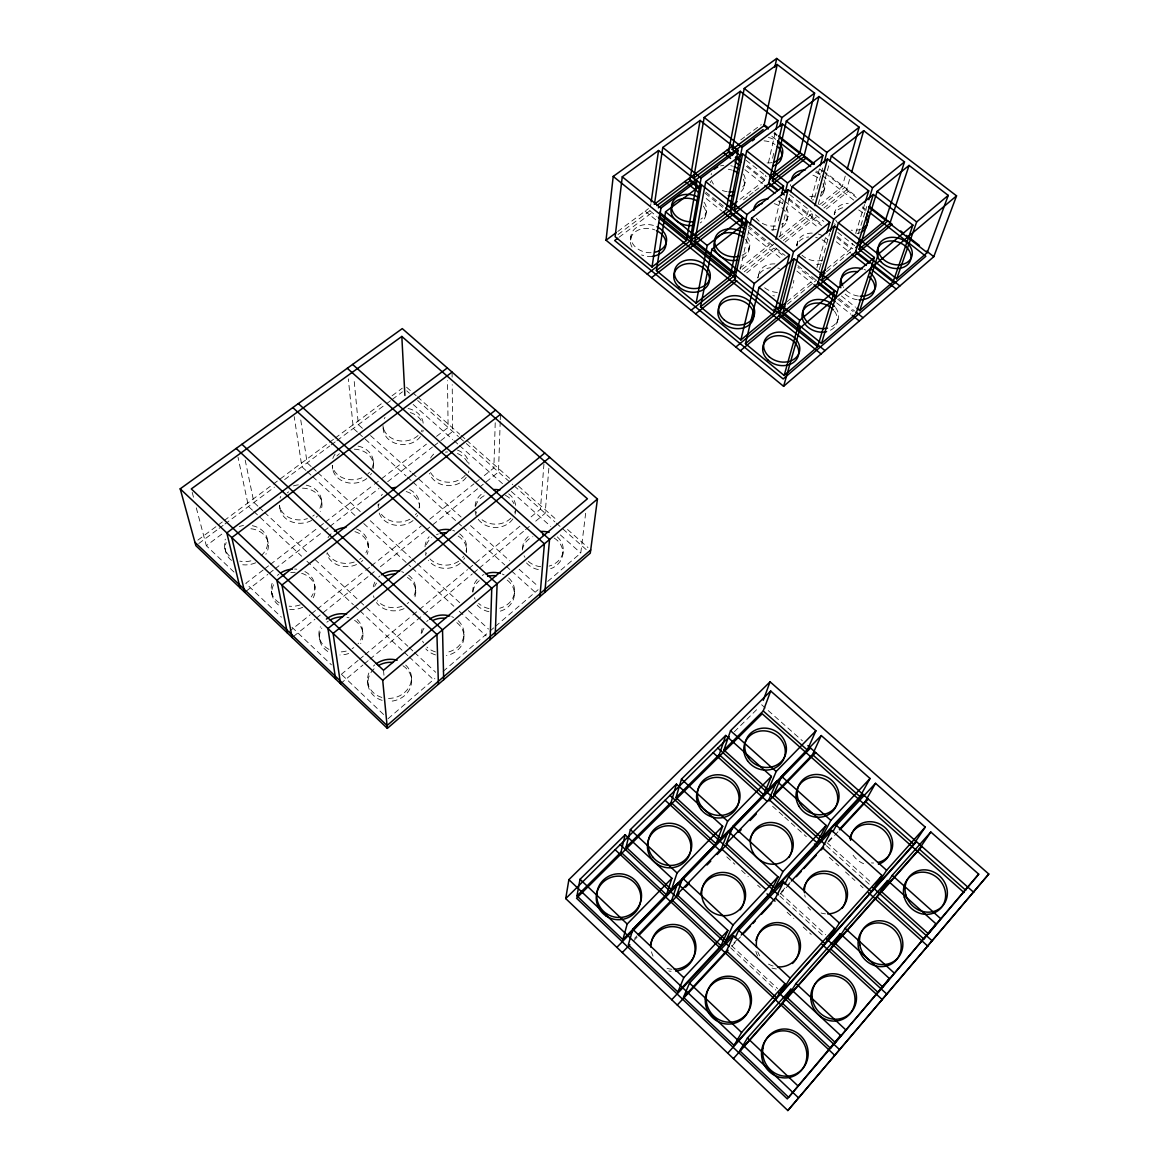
<?xml version="1.0" encoding="UTF-8"?>
<svg xmlns="http://www.w3.org/2000/svg" width="1169" height="1169" viewBox="0 0 1169 1169"><rect width="100%" height="100%" fill="white"/><g stroke="black" fill="none" stroke-linecap="round" stroke-linejoin="round"><path stroke-width="0.75" stroke-dasharray="5 3.75" d="M463.976 637.105L463.976 634.051M466.577 550.833L466.592 547.56M495.218 422.74L493.873 467.921L481.058 478.165M500.215 421.556L498.491 472.013L479.991 486.845M500.274 419.759L500.464 414.352M514.375 594.086L514.55 590.944M543.95 463.903L540.458 509.114L529.236 518.437M548.86 468.199L545.163 513.279L535.344 521.447M562.786 554.486L563.122 551.257M547.735 581.417L580.774 553.01L585.654 513.235M630.427 239.996L630.924 236.196M618.021 234.56L649.906 210.771L650.914 203.684M705.638 215.549L706.354 211.75M744.288 185.988L745.091 182.174M740.211 269.265L749.621 227.034M740.021 199.315L764.394 180.552L765.593 175.262M768.384 162.9L775.164 132.886M748.832 250.239L749.665 246.513M772.592 158.224L773.805 152.934M758.696 274.335L757.819 278.017A17.856 13.984 14.9 0 1 770.576 267.701M772.855 230.454L780.571 198.496M778.32 220.897L779.577 215.71M782.529 203.64L783.362 200.191M779.781 236.459L790.025 195.15M786.752 221.204L788.008 216.133M797.579 241.895L796.6 245.607A17.55 13.531 16 0 1 808.627 236.956M778.963 237.059L807.341 214.395L808.729 209.193M811.476 198.788L819.294 169.3M814.778 197.546L822.655 168.029M783.318 240.522L811.681 217.814L813.069 212.612M818.212 204.429L829.493 162.856M823.809 191.774L824.846 187.99M816.926 267.657L826.322 234.589M834.871 211.808L834.155 214.307A17.272 13.107 16.9 0 1 843.843 207.439M819.571 204.633L842.25 186.543L845.245 176.081M819.264 269.718L829.742 233.128M823.897 208.024L846.546 189.875L849.571 179.441M827.097 268.549L850.974 248.778L852.537 243.678M855.664 233.449L864.534 204.502M858.338 233.8L866.755 206.533M836.975 322.702L838.1 319.122M731.852 946.203L740.547 936.837M780.234 894.051L791.413 882.01M828.631 841.899L838.553 831.203M733.913 942.945L737.581 938.999M781.447 891.728L790.127 882.376M828.236 841.329L833.176 835.996M634.548 938.371L637.032 935.799M633.656 940.782L637.441 936.866M734.38 731.706L759.032 707.303M388.05 718.73L434.853 678.488M443.109 671.386L488.54 632.312M489.913 631.128L494.049 627.578M495.422 626.394L538.105 589.702M340.515 683.69L362.945 665.015M364.348 663.846L368.542 660.353M369.945 659.184L472.276 573.979M473.679 572.81L477.887 569.303M479.275 568.134L524.136 530.784M525.539 529.615L529.747 526.123M787 301.763L813.463 279.844L797.886 267.394M341.246 674.381L358.079 660.412M359.482 659.258L363.691 655.765M365.093 654.596L411.386 616.195M412.789 615.026L467.512 569.639M468.915 568.47L520.819 525.422M787.438 304.232L816.722 279.932M826.483 271.836L852.975 249.859M293.58 636.404L314.929 619.278M316.346 618.138L368.995 575.893M370.427 574.753L374.694 571.334M380.378 566.76L424.493 531.369M425.925 530.229L478.574 487.984M746.743 272.845L776.581 248.909M785.1 242.071L817.789 215.841M826.322 209.003L849.059 190.766M744.273 271.807L773.805 248.149L783.727 256.069M739.875 268.242L769.436 244.657L748.525 227.94M288.801 631.844L310.165 614.777M311.582 613.637L315.849 610.218M317.281 609.078L364.275 571.509M365.707 570.37L369.974 566.965M371.391 565.825L421.249 525.977M429.783 519.153L473.942 483.864M475.359 482.724L479.641 479.305M742.359 269.308L773.644 244.292M780.76 238.608L812.06 213.591M822.012 205.627L844.778 187.435M246.162 591.163L267.818 574.417M269.265 573.292L273.604 569.946M275.036 568.835L322.688 531.983M324.134 530.858L328.474 527.511M329.921 526.386L379.004 488.423M387.67 481.716L432.442 447.099M433.889 445.973L452.651 431.463L452.213 384.703M263.142 569.99L245.797 583.346L281.378 617.174M264.589 568.879L268.928 565.533M270.375 564.422L318.056 527.672M319.502 526.561L323.842 523.215M325.289 522.105L372.969 485.354M374.416 484.244L380.203 479.787M381.635 478.676L426.437 444.147M436.548 436.358L448.122 427.445L447.479 380.568M743.455 199.855L747.765 196.524M749.197 195.428L753.508 192.096M754.94 190.985L759.251 187.668M233.975 572.036L206.328 545.704L222.388 533.692M619.029 237.263L652.521 212.232M198.774 543.512L217.697 529.425M219.144 528.344L223.513 525.086M224.974 524.004L274.437 487.166M284.622 479.582L329.731 445.988M331.178 444.907L335.547 441.663M336.993 440.567L385.01 404.81M386.471 403.729L390.826 400.485M392.287 399.403L402.472 391.82M617.758 231.491L648.503 208.608M740.722 139.915L745.121 136.656M746.582 135.56L761.224 124.659M197.853 540.136L216.835 526.021M218.296 524.939L222.68 521.681M224.141 520.6L333.647 439.193M335.108 438.112L383.3 402.297M392.053 395.78L402.282 388.196M774.185 132.521L777.064 134.756M823.078 170.542L857.578 197.386M773.995 133.427L776.844 135.648M819.527 168.862L823.794 172.179M825.212 173.275L842.25 186.543M846.546 189.875L856.278 197.459M771.803 136.276L776.114 139.637M816.43 171.039L820.755 174.4M822.187 175.525L853.867 200.206M862.503 206.928L866.828 210.288M746.041 160.241L766.776 176.563M789.601 194.522L811.067 211.428M815.392 214.833L823.809 221.452M837.822 232.485L854.656 245.724M747.239 165.677L767.215 181.414M788.607 198.277L822.844 225.252M837.106 236.489L852.8 248.851M746.406 166.378L764.394 180.552M788.724 199.724L807.341 214.395M811.681 217.814L821.5 225.559M836.931 237.716L850.974 248.778M744.887 169.666L763.459 184.307M779.168 196.699L783.449 200.074M784.881 201.2L819.148 228.247M836.273 241.764L850.564 253.03M841.432 295.962L855.503 307.199M705.813 192.154L724.239 206.855M748.306 226.099L785.144 255.514M797.886 265.699L816.298 280.399M838.962 298.504L854.539 310.954M705.155 193.28L724.692 208.9M837.647 299.162L853.151 311.553M706.178 198.496L721.77 210.975M748.715 232.514L781.316 258.597M796.907 271.076L812.513 283.556M836.609 302.829L850.784 314.169M649.906 210.771L656.949 216.484M645.083 211.136L656.35 220.283M406.564 387.217L416.106 395.663M417.479 396.861L459.753 434.24M461.127 435.438L465.218 439.062M466.577 440.26L510.225 478.837M518.408 486.07L556.605 519.825M567.52 529.469L587.978 547.56M406.739 390.855L409.457 393.252M417.625 400.47L458.409 436.548M459.768 437.747L512.782 484.638M514.141 485.851L554.924 521.915M556.283 523.127L586.195 549.576M761.633 704.746L802.416 740.825M413.154 404.474L452.681 439.5M454.04 440.713L458.131 444.322M459.49 445.535L503.094 484.171M511.277 491.418L550.804 526.445M560.331 534.891L580.774 553.01M826.994 842.659L871.811 882.96M362.434 428.307L358.372 424.654L353.959 378.61M370.544 435.599L411.079 472.057M412.423 473.27L461.068 517.034M470.522 525.553L509.713 560.799M519.168 569.303L538.091 586.327M826.454 845.742L871.241 886.044M357.393 432.062L353.33 428.409L348.347 378.902M358.737 433.29L406.081 475.944M407.426 477.157L411.488 480.824M412.832 482.037L461.521 525.918M462.88 527.131L504.803 564.919M506.162 566.147L510.21 569.8M511.569 571.013L535.913 592.961M772.577 806.259L783.376 815.991M784.72 817.204L806.332 836.683M829.289 857.374L838.743 865.893M845.494 871.986L854.948 880.505M860.355 885.371L863.058 887.797M780.205 893.072L825.665 934.703M311.144 466.519L307.111 462.836L300.462 417.947M312.488 467.761L316.521 471.443M317.866 472.685L360.856 512.08M370.266 520.702L410.582 557.642M411.926 558.884L415.945 562.581M417.289 563.809L460.294 603.219M468.36 610.598L488.51 629.068M779.825 896.053L824.013 936.544M305.913 470.435L301.88 466.723L294.179 416.544M307.257 471.662L311.29 475.374M312.634 476.601L355.683 516.113M363.749 523.522L410.816 566.746M412.16 567.988L453.85 606.258M459.227 611.197L486.129 635.892M726.782 856.877L734.833 864.256M741.541 870.408L748.248 876.575M757.629 885.196L760.303 887.651M787.132 912.273L793.824 918.425M803.22 927.046L811.257 934.44M731.473 945.575L777.59 988.623M257.896 506.162L253.921 502.436L245.198 460.162M259.226 507.404L263.215 511.116M264.53 512.358L306.994 552.031M314.958 559.469L358.751 600.384M360.081 601.626L407.849 646.252M409.179 647.494L413.154 651.221M414.484 652.448L435.716 672.292M730.61 947.811L775.836 990.07M252.475 510.21L248.486 506.484L238.023 457.254M253.805 511.452L301.617 556.21M306.921 561.193L353.403 604.709M354.733 605.951L358.722 609.677M360.052 610.919L407.864 655.677M409.194 656.92L434.43 680.548M291.914 627.212L331.426 664.825M341.962 674.849L384.09 714.975M192.198 492.368L193.572 497.526M196.304 507.857L206.328 545.704M224.872 548.436L225.69 551.783M271.369 591.09L272.421 596.161M267.569 539.99L268.227 543.337M280.019 508.749L279.406 505.315A21.188 17.564 -6.8 0 0 307.432 518.612M319.122 636.404L319.634 639.501M314.519 584.091L315.031 587.32M321.3 499.075L321.782 502.495M332.697 469.047L332.274 465.554A20.633 17.038 -3.7 0 0 363.457 477.025M367.577 680.606L368.147 685.56M362.375 629.039L362.945 634.08M368.089 543.804L368.41 547.107M383.49 670.261L384.163 677.436M373.276 461.404L373.583 464.882M382.994 425.531L383.257 429.081M411.415 676.851L411.59 679.803M415.565 587.539L415.726 590.725M419.481 503.181L419.627 506.557M452.096 372.122L452.14 377.514M859.873 232.777A17.272 13.107 16.9 0 1 856.906 233.683M835.382 225.047A17.272 13.107 16.9 0 1 834.651 223.747M858.674 209.952A17.272 13.107 16.9 0 1 864.359 214.775M861.027 229.066A17.316 13.122 16.9 0 1 851.193 230.176M837.325 222.548A17.316 13.122 16.9 0 1 835.718 220.006M834.447 214.468A17.316 13.122 16.9 0 1 848.256 203.318M862.342 207.921A17.316 13.122 16.9 0 1 865.498 211.048M823.005 183.767A17.14 12.903 15.4 0 1 820.2 196.889M813.712 199.782A17.14 12.903 15.4 0 1 812.075 200.045M790.522 185.9A17.14 12.903 15.4 0 1 790.492 184.541M812.893 175.175A17.14 12.903 15.4 0 1 819.454 179.164M824.028 179.982A17.199 12.917 15.4 0 1 821.222 193.119M814.72 196.012A17.199 12.917 15.4 0 1 809.635 196.363M815.421 172.018A17.199 12.917 15.4 0 1 820.477 175.365M764.058 140.85A17.038 12.698 13.9 0 1 774.989 144.474M772.051 162.579A17.082 12.713 13.9 0 1 766.981 162.9M768.354 137.46A17.082 12.713 13.9 0 1 775.88 140.616M857.228 299.673A17.696 13.765 17.8 0 1 845.129 294.091M858.397 296.064A17.74 13.78 17.8 0 1 843.287 286.873M864.066 269.367A17.74 13.78 17.8 0 1 865.659 270.054M821.5 263.741A17.55 13.531 16 0 1 814.735 264.559M815.655 237.322A17.55 13.531 16 0 1 817.379 237.76M822.055 239.762A17.55 13.531 16 0 1 826.819 243.517M822.552 260.073A17.608 13.56 16 0 1 801.963 255.193M797.126 246.06A17.608 13.56 16 0 1 813.127 233.128M818.402 234.048A17.608 13.56 16 0 1 827.871 239.82M774.214 203.625A17.433 13.312 14.4 0 1 786.664 214.541A17.433 13.312 14.4 0 1 781.915 227.254M776.318 229.475A17.433 13.312 14.4 0 1 771.145 229.855M786.269 207.907A17.477 13.327 14.4 0 1 781.637 224.2M775.558 225.997A17.477 13.327 14.4 0 1 756.358 218.238M778.306 201.068A17.477 13.327 14.4 0 1 782.295 203.523M743.367 179.222A17.316 13.093 12.9 0 1 741.088 191.599M710.401 182.729A17.316 13.093 12.9 0 1 710.226 181.356M728.272 169.271A17.316 13.093 12.9 0 1 731.721 170.016M743.484 174.108A17.374 13.107 12.9 0 1 740.898 188.618M727.206 191.687A17.374 13.107 12.9 0 1 722.077 190.372M713.485 184.103A17.374 13.107 12.9 0 1 711.468 180.26M711.147 174.795A17.374 13.107 12.9 0 1 711.512 173.509M720.557 165.925A17.374 13.107 12.9 0 1 723.786 165.311M730.786 165.72A17.374 13.107 12.9 0 1 732.495 166.159M834.447 311.188A17.988 14.218 16.8 0 1 826.439 331.718M835.557 307.593A18.032 14.233 16.8 0 1 829.157 327.7M792.363 286.858A17.856 13.984 14.9 0 1 791.866 288.173M774.579 295.918A17.856 13.984 14.9 0 1 772.767 295.596M777.75 268.052A17.856 13.984 14.9 0 1 779.504 268.505M777.341 292.425A17.9 13.999 14.9 0 1 763.328 286.624M758.52 275.782A17.9 13.999 14.9 0 1 775.062 263.887M793.839 280.385A17.9 13.999 14.9 0 1 793.342 283.205M745.369 239.367A17.725 13.736 13.2 0 1 742.213 258.554M747.166 236.796A17.783 13.765 13.2 0 1 741.643 255.47M703.314 206.051A17.623 13.502 11.7 0 1 700.158 222.958M704.016 202.237A17.667 13.517 11.7 0 1 700.859 219.173M652.346 256.332A17.944 13.926 10.3 0 1 641.533 254.944M631.991 247.112A17.944 13.926 10.3 0 1 635.278 231.827A17.944 13.926 10.3 0 1 654.815 229.869M651.104 252.709A17.988 13.94 10.4 0 1 630.997 235.612A17.988 13.94 10.4 0 1 655.385 226.07M863.657 863.716A21.656 19.888 38.7 0 1 851.733 853.019M873.638 863A21.729 19.946 38.6 0 1 871.446 862.912M810.658 910.052A22.079 20.706 42 0 1 807.911 907.056M825.475 913.837A22.167 20.764 41.7 0 1 821.076 913.004M805.236 897.105A22.167 20.764 41.7 0 1 804.74 894.928M776.421 968.911A22.547 21.553 48.2 0 1 771.935 968.078M757.6 955.964A22.547 21.553 48.2 0 1 755.51 949.462M773.089 966.032A22.62 21.627 47.8 0 1 767.069 963.271M759.777 955.818A22.62 21.627 47.8 0 1 757.79 951.8M671.108 971.293A22.547 22.24 37.8 0 1 668.8 970.986M671.897 969.247A22.635 22.313 36.9 0 1 665.176 967.64M653.018 956.11A22.635 22.313 36.9 0 1 651.513 951.8M554.121 538.018A20.326 17.667 3.6 0 1 562.786 554.427A20.326 17.667 3.6 0 1 550.643 568.718M538.339 569.595A20.326 17.667 3.6 0 1 525.729 562.011M522.382 550.058A20.326 17.667 3.6 0 1 532.859 536.703M515.544 510.575A20.238 17.272 1.7 0 1 515.061 514.097M512.884 518.904A20.238 17.272 1.7 0 1 490.907 527.029A20.238 17.272 1.7 0 1 475.14 511.423M475.608 506.104A20.238 17.272 1.7 0 1 484.229 495.671M505.417 495.32A20.238 17.272 1.7 0 1 513.98 503.707M468.871 470.961A20.151 16.877 0.2 0 1 468.506 472.671M466.256 477.361A20.151 16.877 0.2 0 1 446.28 485.515A20.151 16.877 0.2 0 1 429.476 473.299M445.433 452.14A20.151 16.877 0.2 0 1 447.479 451.935M457.459 453.514A20.151 16.877 0.2 0 1 468.243 464.108M423.163 430.309A20.078 16.498 -0.9 0 1 422.769 431.975M420.46 436.548A20.078 16.498 -0.9 0 1 397.416 443.899A20.078 16.498 -0.9 0 1 383.242 427.372M410.217 412.569A20.078 16.498 -0.9 0 1 422.637 423.602M507.141 580.043A20.808 18.251 -0.3 0 1 513.922 597.651A20.808 18.251 -0.3 0 1 499.587 611.358M488.949 611.694A20.808 18.251 -0.3 0 1 476.163 603.92M472.919 591.587A20.808 18.251 -0.3 0 1 479.202 580.686M458.116 536.06A20.721 17.827 -1.8 0 1 466.416 552.659M464.663 557.876A20.721 17.827 -1.8 0 1 463.713 559.44M460.133 563.356A20.721 17.827 -1.8 0 1 428.38 560.258M425.896 555.48A20.721 17.827 -1.8 0 1 425.443 553.711M426.378 544.652A20.721 17.827 -1.8 0 1 431.77 537.594M436.475 534.73A20.721 17.827 -1.8 0 1 438.331 533.999M406.169 491.535A20.647 17.418 -3 0 1 419.466 510.152M417.64 515.237A20.647 17.418 -3 0 1 416.675 516.756M413.037 520.57A20.647 17.418 -3 0 1 379.077 512.723M378.639 505.607A20.647 17.418 -3 0 1 379.077 503.839M354.28 449.174A20.574 17.009 -3.8 0 1 373.364 468.404M371.464 473.357A20.574 17.009 -3.8 0 1 370.485 474.848M366.803 478.545A20.574 17.009 -3.8 0 1 344.095 481.701A20.574 17.009 -3.8 0 1 332.537 465.54M336.891 456.012A20.574 17.009 -3.8 0 1 339.463 453.704M456.816 622.624A21.334 18.85 -4.8 0 1 463.187 641.737A21.334 18.85 -4.8 0 1 446.412 655.502M435.54 654.903A21.334 18.85 -4.8 0 1 425.808 648.868M421.98 632.794A21.334 18.85 -4.8 0 1 424.435 627.548M407.323 577.398A21.261 18.397 -5.8 0 1 414.498 598.192M404.05 608.64A21.261 18.397 -5.8 0 1 376.447 602.532M373.992 597.622A21.261 18.397 -5.8 0 1 373.554 595.781M374.664 586.414A21.261 18.397 -5.8 0 1 376.535 583.112M354.894 531.647A21.188 17.944 -6.4 0 1 367.081 554.398M362.785 560.419A21.188 17.944 -6.4 0 1 361.426 561.602M356.53 564.554A21.188 17.944 -6.4 0 1 326.765 553.653M302.479 488.145A21.115 17.52 -6.9 0 1 320.525 511.408M317.457 515.982A21.115 17.52 -6.9 0 1 316.171 517.268M311.67 520.424A21.115 17.52 -6.9 0 1 289.78 521.038A21.115 17.52 -6.9 0 1 279.917 505.125M287.223 492.88A21.115 17.52 -6.9 0 1 288.714 491.857M402.969 665.775A21.933 19.435 -9.8 0 1 410.334 687.693A21.933 19.435 -9.8 0 1 388.766 701.327M382.146 700.363A21.933 19.435 -9.8 0 1 368.118 685.37A21.933 19.435 -9.8 0 1 376.666 666.666M354.587 620.344A21.86 18.952 -10 0 1 360.68 643.593M348.698 653.471A21.86 18.952 -10 0 1 339.916 654.976M327.758 651.469A21.86 18.952 -10 0 1 321.84 628.045M326.867 622.215A21.86 18.952 -10 0 1 328.387 621.09M346.974 617.334A21.86 18.952 -10 0 1 349.063 617.846M301.646 573.307A21.787 18.485 -10.1 0 1 312.824 598.484M302.742 607.296A21.787 18.485 -10.1 0 1 289.751 609.385M278.427 604.957A21.787 18.485 -10.1 0 1 274.408 583.126M290.76 572.649A21.787 18.485 -10.1 0 1 295.202 572.328M250.911 528.739A21.714 18.032 -10.1 0 1 265.874 554.238M255.69 562.786A21.714 18.032 -10.1 0 1 242.743 564.773M231.535 560.404A21.714 18.032 -10.1 0 1 226.158 542.518M557.277 536.863A20.399 17.696 3.7 0 1 549.006 566.117M540.677 566.731A20.399 17.696 3.7 0 1 528.315 561.354M524.925 557.335A20.399 17.696 3.7 0 1 524.063 555.743M522.455 548.641A20.399 17.696 3.7 0 1 529.922 535.241M515.237 510.765A20.297 17.301 1.7 0 1 514.681 512.46M510.838 518.232A20.297 17.301 1.7 0 1 479.553 517.531M476.616 513.22A20.297 17.301 1.7 0 1 475.929 511.569M475.125 506.279A20.297 17.301 1.7 0 1 484.287 492.281M508.661 493.859A20.297 17.301 1.7 0 1 515.631 505.446M465.204 475.286A20.224 16.921 0.3 0 1 446.28 482.11A20.224 16.921 0.3 0 1 430.017 471.458M430.601 458.014A20.224 16.921 0.3 0 1 436.461 451.935M457.43 450.036A20.224 16.921 0.3 0 1 469.003 464.035M422.038 430.06A20.136 16.541 -0.8 0 1 421.264 431.58M418.064 435.54A20.136 16.541 -0.8 0 1 397.372 440.421A20.136 16.541 -0.8 0 1 383.213 427.226M384.236 418.838A20.136 16.541 -0.8 0 1 385.039 417.304M408.098 408.492A20.136 16.541 -0.8 0 1 423.193 423.368M508.661 577.983A20.881 18.295 -0.2 0 1 499.718 608.245M489.037 608.581A20.881 18.295 -0.2 0 1 478.589 603.409M475.184 599.273A20.881 18.295 -0.2 0 1 474.322 597.637M472.861 592.201A20.881 18.295 -0.2 0 1 477.96 578.684M482.242 575.426A20.881 18.295 -0.2 0 1 483.951 574.549M502.305 574.067A20.881 18.295 -0.2 0 1 504.102 574.885M459.592 533.78A20.794 17.871 -1.8 0 1 466.036 551.213M463.713 556.196A20.794 17.871 -1.8 0 1 462.632 557.642M458.701 561.193A20.794 17.871 -1.8 0 1 429.388 558.358M426.437 553.916A20.794 17.871 -1.8 0 1 425.779 552.221M425.034 546.756A20.794 17.871 -1.8 0 1 429.14 536.732M452.739 530.361A20.794 17.871 -1.8 0 1 454.653 531.033M409.647 489.563A20.721 17.447 -2.9 0 1 418.911 508.544M416.515 513.396A20.721 17.447 -2.9 0 1 415.404 514.798M409.866 519.211A20.721 17.447 -2.9 0 1 380.246 512.577M378.361 507.609A20.721 17.447 -2.9 0 1 378.142 504.014M381.255 495.612A20.721 17.447 -2.9 0 1 382.38 494.224M358.079 446.12A20.633 17.038 -3.7 0 1 367.811 473.986M332.814 458.555A20.633 17.038 -3.7 0 1 335.328 453.835M458.175 620.695A21.407 18.894 -4.7 0 1 462.909 639.501A21.407 18.894 -4.7 0 1 446.353 652.477M435.438 651.893A21.407 18.894 -4.7 0 1 426.933 647.115M423.514 642.833A21.407 18.894 -4.7 0 1 422.652 641.153M421.205 633.583A21.407 18.894 -4.7 0 1 423.31 626.102M426.714 621.557A21.407 18.894 -4.7 0 1 428.059 620.315M451.716 616.662A21.407 18.894 -4.7 0 1 453.557 617.495M408.653 575.236A21.334 18.441 -5.7 0 1 412.496 598.367M408.741 602.444A21.334 18.441 -5.7 0 1 407.265 603.555M401.931 606.273A21.334 18.441 -5.7 0 1 377.28 600.764M373.247 586.882A21.334 18.441 -5.7 0 1 375.205 581.49M378.668 577.062A21.334 18.441 -5.7 0 1 380.027 575.879M401.698 571.729A21.334 18.441 -5.7 0 1 403.641 572.415M356.457 528.972A21.261 17.988 -6.3 0 1 365.897 552.791M361.075 558.329A21.261 17.988 -6.3 0 1 359.584 559.396M354.236 562.041A21.261 17.988 -6.3 0 1 326.911 552.06M328.021 537.711A21.261 17.988 -6.3 0 1 332.902 532.246M306.205 485.164A21.188 17.564 -6.8 0 1 318.129 511.174M314.286 515.018A21.188 17.564 -6.8 0 1 312.795 516.07M280.078 498.096A21.188 17.564 -6.8 0 1 280.794 496.372M293.477 485.909A21.188 17.564 -6.8 0 1 299.761 484.726M405.701 665.059A22.021 19.493 -9.7 0 1 409.384 686.408A22.021 19.493 -9.7 0 1 388.503 698.404M381.854 697.44A22.021 19.493 -9.7 0 1 369.857 670.831M373.437 666.111A22.021 19.493 -9.7 0 1 374.84 664.825M357.1 619.453A21.933 18.996 -9.9 0 1 358.065 643.754M353.812 647.582A21.933 18.996 -9.9 0 1 352.132 648.649M346.199 651.075A21.933 18.996 -9.9 0 1 339.478 651.922M329 649.409A21.933 18.996 -9.9 0 1 320.438 626.701M304.89 571.553A21.86 18.529 -10 0 1 311.232 596.921M300.185 604.899A21.86 18.529 -10 0 1 289.138 606.2M279.303 602.853A21.86 18.529 -10 0 1 272.815 581.607M277.418 575.411A21.86 18.529 -10 0 1 278.85 574.213M294.617 569.055A21.86 18.529 -10 0 1 296.838 569.201M252.343 525.685A21.787 18.076 -10 0 1 267.453 539.362A21.787 18.076 -10 0 1 258.539 557.584M250.882 560.857A21.787 18.076 -10 0 1 239.791 561.135M229.402 555.933A21.787 18.076 -10 0 1 225.325 539.157M239.294 526.518A21.787 18.076 -10 0 1 243.532 525.495"/><path stroke-width="1.5" d="M490.162 639.604L491.754 588.255L292.805 407.586M495.232 635.235L497.117 583.726L298.343 403.597M539.961 596.614L544.389 543.819L347.266 368.293M544.842 592.405L549.547 539.464L352.6 364.436M606.039 240.215L613.214 176.417L776.713 58.45L956.549 195.851L933.783 256.683L783.595 386.325L606.039 240.215L616.297 232.587M622.259 176.797L615.113 236.722L652.024 267L686.524 240.463L696.929 181.151L658.542 150.523L622.259 176.797L660.953 208.082L652.024 267M597.447 499.031L590.272 553.185L387.334 728.36L195.866 545.675L180.201 488.832L402.268 328.606L597.447 499.031L382.716 680.314L387.334 728.36M651.177 201.916L658.542 150.523M654.465 204.21L662.765 147.469L700.099 120.422L738.136 150.333L726.095 210.025L690.543 237.365L659.579 212.305M656.393 270.594L665.541 211.794L701.488 184.79L742.812 217.77L730.26 275.913L696.096 303.18L656.393 270.594L690.864 243.985L701.488 184.79M565.723 898.581L568.879 879.658L770.079 681.819L988.799 874.047L787.848 1110.55L565.723 898.581L729.193 736.835M656.817 205.612L689.798 181.02L700.099 120.422M700.684 183.65L693.714 178.083L704.176 117.47L740.284 91.314L777.955 120.524L775.968 129.35M690.543 237.365L701.122 178.024L738.136 150.333M737.054 270.492L734.234 272.742L694.883 240.887L705.667 181.648L742.636 153.884L783.566 186.061L781.433 194.945M576.975 895.922L580.029 879.307L625.152 834.754L671.883 878.284L666.462 894.782L622.872 939.598L576.975 895.922L620.987 852.23L625.152 834.754M696.096 303.18L707.201 245.475L742.812 217.77M693.714 178.083L728.419 152.189L740.284 91.314M700.538 306.833L711.863 249.245L747.444 221.467L789.47 255.017L774.711 311.948L740.898 339.96L700.538 306.833L734.673 279.493L747.444 221.467M740.518 155.901L732.218 149.369L744.229 88.464L777.239 64.543L814.588 93.125L799.684 153.417L769.597 176.548M727.191 204.809L729.982 207.03L742.169 147.309L777.955 120.524M694.883 240.887L730.391 213.459L742.636 153.884M746.816 220.459L734.278 210.464L746.684 150.845L782.426 123.987L822.961 155.419L820.214 165.823M774.828 67.203L776.713 58.45M732.218 149.369L764 125.653L777.239 64.543M734.234 272.742L746.947 214.555L783.566 186.061M750.001 225.281L751.579 218.238L788.154 189.67L829.771 222.402L826.804 232.836M779.855 126.442L781.871 117.601L814.588 93.125M734.278 210.464L768.661 183.913L782.426 123.987M786.737 192.271L772.417 181.005L786.328 121.065L819.016 96.516L859.186 127.246L847.233 169.096M740.898 339.96L754.253 283.512L789.47 255.017M745.427 343.671L759.002 287.355L794.189 258.773L834.549 290.993L817.628 346.725L784.165 375.468L745.427 343.671L779.197 315.586L794.189 258.773M785.466 191.57L787.57 182.948L822.961 155.419M626.087 847.16L630.369 829.595L676.456 784.092L722.661 826.278L716.071 843.77L671.517 889.58L626.087 847.16L671.079 802.489L676.456 784.092M775.982 239.294L788.154 189.67M790.872 191.716L792.158 186.543L827.506 158.94L868.713 190.883L865.06 202.807M772.417 181.005L803.907 156.704L819.016 96.516M775.895 306.453L778.656 308.689L793.561 251.7L829.771 222.402M783.128 312.313L798.266 255.456L834.432 226.07L874.397 257.487L855.971 313.803L821.515 343.394L783.128 312.313L817.905 283.395L834.432 226.07M824.043 162.827L826.834 152.408L859.186 127.246M814.939 205.686L827.506 158.94M829.961 161.117L831.364 155.915L863.686 130.68L904.499 161.921L885.488 220.181L857.461 243.4M622.872 939.598L627.198 924.021L671.883 878.284M784.165 375.468L799.728 320.277L834.549 290.993M783.595 386.325L800.21 327.846L956.549 195.851M830.238 231.389L833.731 219.202L868.713 190.883M851.587 172.471L863.686 130.68M632.809 929.34L628.323 944.8L677.903 991.984L720.981 945.779L727.907 930.48L677.421 883.457L632.809 929.34L683.792 977.664L677.903 991.984M837.209 292.601L821.719 280.239L838.392 222.855L873.331 194.463L912.887 225.12L893.058 281.948L859.726 310.574L856.921 308.324M675.989 797.623L681.469 779.139L725.715 735.447L771.394 776.391L763.722 794.759L720.922 838.772L675.989 797.623L719.227 754.692L725.715 735.447M821.515 343.394L838.597 287.589L874.397 257.487M868.859 199.724L872.542 187.785L904.499 161.921M821.719 280.239L855.372 252.241L873.331 194.463M859.054 249.187L877.145 191.365L909.073 165.413L948.249 195.384L927.192 252.636L896.696 278.821L859.054 249.187L889.843 223.571L909.073 165.413M859.726 310.574L878.299 254.199L912.887 225.12M671.517 889.58L677.056 872.98L722.661 826.278M638.274 934.513L671.868 899.838L677.421 883.457M723.932 750.016L730.523 730.698L770.707 691.025L815.904 730.815L807.282 749.972L768.384 789.966L723.932 750.016L763.24 710.986L770.707 691.025M676.909 894.621L682.594 878.138L728.155 831.291L778.043 876.867L769.976 893.218L725.964 940.431L676.909 894.621L721.405 848.665L728.155 831.291M896.696 278.821L916.657 221.949L948.249 195.384M763.269 700.275L770.079 681.819M720.922 838.772L727.629 821.208L771.394 776.391M726.256 843.667L733.109 826.205L776.815 781.243L826.132 825.431L817.014 842.761L774.755 888.089L726.256 843.667L768.997 799.523L776.815 781.243M768.384 789.966L776.158 771.511L815.904 730.815M683.47 997.274L689.52 983.1L733.577 935.77L785.13 983.787L776.611 997.829L734.088 1045.451L683.47 997.274L726.49 950.938L733.577 935.77M773.659 794.715L781.579 776.348L821.266 735.549L870.043 778.481L860.004 796.644L821.617 837.822L773.659 794.715L812.499 754.604L821.266 735.549M725.964 940.431L733.021 925.015L778.043 876.867M735.082 937.933L738.676 930.29L783.654 881.981L834.578 928.493L824.949 943.675L781.535 992.306L790.171 978.146L834.578 928.493M774.755 888.089L782.952 871.621L826.132 825.431M741.234 935.054L775.412 898.23L783.654 881.981M784.75 884.159L788.549 876.721L831.67 830.399L881.981 875.479L871.358 891.699L829.683 938.386L839.415 923.086L881.981 875.479M821.617 837.822L830.838 820.404L870.043 778.481M791.369 881.031L822.391 847.613L831.67 830.399M832.956 831.641L836.361 825.358L875.508 783.303L925.249 827.097L913.734 844.223L875.888 886.613L886.628 870.291L925.249 827.097M839.357 829.347L865.323 801.364L875.508 783.303M734.088 1045.451L741.599 1032.461L785.13 983.787M840.613 1035.471L788.578 1097.296L739.772 1050.858L747.444 1038.014L790.916 989.179L840.613 1035.471L830.531 1048.272L782.236 1003.09L790.916 989.179M889.375 978.526L835.397 1042.602L787.161 997.566L795.957 983.524L840.292 933.71L889.375 978.526L878.226 992.554L830.516 948.775L840.292 933.71M936.106 923.963L882.887 987.118L835.236 943.471L845.114 928.288L887.636 880.535L936.106 923.963L923.978 939.102L876.852 896.652L887.636 880.535M978.716 874.178L928.449 933.87L881.382 891.552L892.254 875.333L930.831 832.021L978.716 874.178L787.307 1098.918L576.536 898.216L762.203 713.762L963.957 892.517M881.382 891.552L919.17 849.03L930.831 832.021M787.848 1110.55L988.799 874.047M739.772 1050.858L782.236 1003.09M787.161 997.566L830.516 948.775M835.236 943.471L876.852 896.652M733.416 1058.603L921.903 846.502M727.746 1053.196L916.496 841.724M677.275 1005.033L728.141 950.207M744.258 932.833L750.469 926.14M752.953 923.466L755.422 920.792M761.633 914.1L771.555 903.403M796.367 876.662L801.335 871.314M803.819 868.64L816.225 855.27M821.179 849.921L823.663 847.247M839.795 829.873L868.319 799.114M671.722 999.729L863.029 794.423M683.792 977.664L727.907 930.48M622.273 952.545L629.857 944.713M638.712 935.565L679.174 893.744M685.502 887.213L689.301 883.296M706.997 865.002L710.796 861.085M717.123 854.539L727.235 844.091M738.618 832.328L741.146 829.712M750.001 820.565L756.328 814.033M768.968 800.97L815.757 752.617M616.837 947.358L810.555 748.028M590.71 549.971L387.056 725.525L194.945 542.299M740.357 350.744L892.181 224.316L869.078 206.343M778.656 308.689L785.612 302.917M820.083 274.364L825.694 269.718M735.842 347.032L784.647 306.541M819.513 277.623L825.095 272.991M855.766 247.536L887.841 220.941M549.751 457.386L333.107 633.408L340.515 683.69M544.783 453.046L327.948 628.527L335.635 679.043M695.57 313.891L736.791 280.823M691.142 310.238L735.243 274.993M500.464 414.352L281.934 585.026L292.162 637.558M495.583 410.085L276.878 580.233L287.369 632.984M651.528 277.652L806.581 157.713M647.158 274.057L736.265 205.393M769.319 179.909L802.372 154.44M729.982 207.03L737.157 201.521M452.096 372.122L231.783 537.594L244.716 592.288M617.583 238.344L614.66 240.522L783.172 378.961L925.848 256.274L868.26 211.414M658.337 207.877L763.152 129.54M447.303 367.943L226.83 532.903L240.025 587.802M660.953 208.082L696.929 181.151M654.348 204.239L733.401 145.365M401.829 336.438L191.292 488.92L383.49 670.261L587.423 498.783L401.829 336.438L404.883 395.443M744.229 88.464L781.871 117.601M786.328 121.065L826.834 152.408M831.364 155.915L872.542 187.785M877.145 191.365L916.657 221.949M764.117 124.688L768.428 128.049M778.496 135.867L814.442 163.835M900.714 230.951L903.593 233.186M906.472 235.422L919.404 245.49M926.593 251.087L933.783 256.683M764 125.653L768.281 128.985M779.694 137.869L799.684 153.417M803.907 156.704L813.843 164.434M868.801 207.205L885.488 220.181M889.843 223.571L927.192 252.636M777.56 140.762L810.672 166.553M704.176 117.47L742.169 147.309M746.684 150.845L787.57 182.948M792.158 186.543L833.731 219.202M838.392 222.855L878.299 254.199M727.264 149.939L732.978 154.44M735.827 156.69L740.109 160.065M768.632 182.539L778.627 190.401M781.476 192.651L784.326 194.902M855.664 251.101L899.882 285.937M728.419 152.189L732.568 155.462M735.345 157.654L740.868 162.009M768.661 183.913L777.253 190.693M855.372 252.241L869.327 263.244M872.118 265.451L893.058 281.948M723.479 152.759L730.61 158.399M734.892 161.775L739.188 165.15M764.891 185.433L774.886 193.323M851.982 254.155L866.273 265.421M870.554 268.797L896.258 289.079M662.765 147.469L701.122 178.024M705.667 181.648L746.947 214.555M751.579 218.238L793.561 251.7M798.266 255.456L838.597 287.589M688.819 178.565L700.158 187.625M725.642 207.994L745.486 223.834M817.716 281.539L836.127 296.239M855.956 312.079L863.043 317.734M689.798 181.02L699.559 188.823M730.391 213.459L745.734 225.719M817.905 283.395L836.23 298.037M684.917 181.487L699.091 192.827M723.187 212.1L744.448 229.109M813.931 284.681L835.192 301.704M852.201 315.309L859.288 320.978M665.541 211.794L707.201 245.475M711.863 249.245L754.253 283.512M759.002 287.355L799.728 320.277M613.214 176.417L800.21 327.846M659.053 216.177L735.637 278.222M773.922 309.244L824.963 350.598M658.352 217.624L686.524 240.463M690.864 243.985L730.26 275.913M734.673 279.493L774.711 311.948M779.197 315.586L817.628 346.725M659.17 222.563L821.091 353.959M807.867 745.632L973.762 892.371M763.24 710.986L807.282 749.972M812.499 754.604L860.004 796.644M865.323 801.364L913.734 844.223M919.17 849.03L965.755 890.281M730.523 730.698L776.158 771.511M781.579 776.348L830.838 820.404M836.361 825.358L886.628 870.291M892.254 875.333L940.665 918.629M717.854 748.058L825.095 844.529M872.6 887.271L932.321 941.001M719.227 754.692L763.722 794.759M768.997 799.523L817.014 842.761M822.391 847.613L871.358 891.699M713.148 752.704L767.171 801.393M814.442 843.989L817.131 846.414M868.45 892.678L927.879 946.218M681.469 779.139L727.629 821.208M733.109 826.205L782.952 871.621M788.549 876.721L839.415 923.086M845.114 928.288L894.139 972.973M669.998 795.402L778.481 894.826M826.688 938.999L886.964 994.234M671.079 802.489L716.071 843.77M721.405 848.665L766.031 889.609M775.412 898.23L824.949 943.675M665.117 800.239L720.089 850.711M767.01 893.803L775.062 901.197M821.982 944.289L882.317 999.685M241.925 444.293L442.525 629.828L443.679 679.73M236.153 448.458L436.943 634.533L438.404 684.274M630.369 829.595L677.056 872.98M682.594 878.138L733.021 925.015M738.676 930.29L790.171 978.146M795.957 983.524L845.582 1029.67M620.213 844.661L729.281 946.569M778.496 992.554L839.678 1049.718M620.987 852.23L666.462 894.782M671.868 899.838L720.981 945.779M726.49 950.938L776.611 997.829M615.128 849.702L834.841 1055.402M180.201 488.832L382.716 680.314M580.029 879.307L627.198 924.021M689.52 983.1L741.599 1032.461M747.444 1038.014L797.667 1085.621M568.879 879.658L798.266 1097.589M865.951 217.288A17.272 13.107 16.9 0 1 861.173 232.163M867.106 213.562A17.316 13.122 16.9 0 1 862.327 228.452M799.581 174.4A17.14 12.903 15.4 0 0 791.442 180.742A17.199 12.917 15.4 0 1 805.397 169.87M777.253 146.242A17.038 12.698 13.9 0 1 772.724 166.056M778.145 142.37A17.082 12.713 13.9 0 1 773.6 162.213M752.383 140.806A17.082 12.713 13.9 0 1 754.4 139.301M868.552 276.22A17.696 13.765 17.8 0 1 874.032 291.812A17.696 13.765 17.8 0 1 859.04 299.819M840.818 287.72A17.696 13.765 17.8 0 1 857.725 271.69M869.751 272.582A17.74 13.78 17.8 0 1 875.245 288.202A17.74 13.78 17.8 0 1 860.209 296.225M842.542 285.514A17.74 13.78 17.8 0 1 845.275 271.427A17.74 13.78 17.8 0 1 862.401 268.797M753.873 209.982A17.433 13.312 14.4 0 1 762.276 203.435M753.684 210.113A17.477 13.327 14.4 0 1 768.106 198.891M733.401 195.34A17.316 13.093 12.9 0 1 728.229 195.691M733.343 170.572A17.316 13.093 12.9 0 1 737.624 172.778M734.176 191.526A17.374 13.107 12.9 0 1 729.003 191.862M714.42 169.213A17.374 13.107 12.9 0 1 717.722 166.992M734.117 166.714A17.374 13.107 12.9 0 1 738.413 168.935M826.439 331.718A17.988 14.218 16.8 0 1 804.082 322.717A17.988 14.218 16.8 0 1 809.942 304.539A17.988 14.218 16.8 0 1 833.453 309.975M827.535 328.153A18.032 14.233 16.8 0 1 805.105 319.137A18.032 14.233 16.8 0 1 810.979 300.93A18.032 14.233 16.8 0 1 834.549 306.38M737.697 260.132A17.725 13.736 13.2 0 1 716.261 252.124A17.725 13.736 13.2 0 1 720.44 234.794A17.725 13.736 13.2 0 1 743.206 237.322M738.516 256.42A17.783 13.765 13.2 0 1 717.021 248.383A17.783 13.765 13.2 0 1 721.2 231.024A17.783 13.765 13.2 0 1 744.025 233.566M694.386 225.208A17.623 13.502 11.7 0 1 671.035 209.017A17.623 13.502 11.7 0 1 697.718 201.17M693.363 221.672A17.667 13.517 11.7 0 1 671.766 204.502A17.667 13.517 11.7 0 1 698.404 197.342M656.408 230.556A17.944 13.926 10.3 0 1 665.877 245.358A17.944 13.926 10.3 0 1 652.346 256.332M656.978 226.757A17.988 13.94 10.4 0 1 666.564 240.887A17.988 13.94 10.4 0 1 654.669 252.285M849.702 838.568A21.656 19.888 38.7 0 1 883.589 830.048A21.656 19.888 38.7 0 1 878.445 864.271M850.579 840.292A21.729 19.946 38.6 0 1 869.736 821.69A21.729 19.946 38.6 0 1 892.268 840.014A21.729 19.946 38.6 0 1 877.919 862.503M803.746 888.484A22.079 20.706 42 0 1 833.453 875.932A22.079 20.706 42 0 1 842.235 908.094M804.462 892.707A22.167 20.764 41.7 0 1 824.32 871.124A22.167 20.764 41.7 0 1 847.437 892.21A22.167 20.764 41.7 0 1 827.71 913.91M750.016 839.517A21.7 20.457 31.9 0 1 778.861 826.965A21.7 20.457 31.9 0 1 789.09 857.257M755.905 940.446A22.547 21.553 48.2 0 1 788.301 928.288A22.547 21.553 48.2 0 1 792.48 963.475M756.606 947.358A22.62 21.627 47.8 0 1 776.274 922.619A22.62 21.627 47.8 0 1 800.473 945.107A22.62 21.627 47.8 0 1 777.59 966.865M700.816 894.3A22.109 21.32 33.1 0 1 730.187 876.341A22.109 21.32 33.1 0 1 740.211 909.789M650.563 944.727A22.547 22.24 37.8 0 1 674.265 926.739A22.547 22.24 37.8 0 1 695.058 948.556A22.547 22.24 37.8 0 1 675.77 971.191M650.914 947.197A22.635 22.313 36.9 0 1 672.73 924.46A22.635 22.313 36.9 0 1 695.92 946.452A22.635 22.313 36.9 0 1 674.235 969.306M542.694 534.715A20.326 17.667 3.6 0 1 544.783 534.847M487.692 576.39A20.808 18.251 -0.3 0 1 496.124 575.776M440.289 533.415A20.721 17.827 -1.8 0 1 446.558 532.713M433.027 620.344A21.334 18.85 -4.8 0 1 445.594 618.255M385.185 576.112A21.261 18.397 -5.8 0 1 395.56 573.994M378.347 665.585A21.933 19.435 -9.8 0 1 393.091 662.414M330.067 620.052A21.86 18.952 -10 0 1 342.575 616.881M282.708 575.367A21.787 18.485 -10.1 0 1 284.549 574.461M540.867 531.486A20.399 17.696 3.7 0 1 549.109 532.392M493.727 489.592A20.297 17.301 1.7 0 1 499.937 490.03M485.807 573.789A20.881 18.295 -0.2 0 1 500.361 573.394M438.243 530.682A20.794 17.871 -1.8 0 1 450.723 529.864M391.542 488.364A20.721 17.447 -2.9 0 1 395.56 487.4M429.52 619.205A21.407 18.894 -4.7 0 1 449.744 615.99M381.503 574.783A21.334 18.441 -5.7 0 1 399.637 571.232M334.378 531.194A21.261 17.988 -6.3 0 1 346.024 527.38M376.36 663.656A22.021 19.493 -9.7 0 1 397.153 660.237M326.385 619.088A21.933 18.996 -9.9 0 1 346.565 614.193M280.385 573.102A21.86 18.529 -10 0 1 292.382 569.113M881.441 262.324A17.403 13.312 18.6 0 0 910.242 260.921A17.403 13.312 18.6 0 0 890.237 240.975A17.403 13.312 18.6 0 0 881.441 262.324M882.668 258.685A17.462 13.341 18.6 0 0 911.528 257.282A17.462 13.341 18.6 0 0 891.465 237.307A17.462 13.341 18.6 0 0 882.668 258.685M768.281 360.286A18.295 14.7 15.6 0 0 798.281 355.814A18.295 14.7 15.6 0 0 775.617 335.898A18.295 14.7 15.6 0 0 768.281 360.286M769.217 356.75A18.353 14.715 15.6 0 0 799.304 352.278A18.353 14.715 15.6 0 0 776.552 332.332A18.353 14.715 15.6 0 0 769.217 356.75M723.26 323.345A18.163 14.437 13.7 0 0 753.231 319.093A18.163 14.437 13.7 0 0 730.961 299.527A18.163 14.437 13.7 0 0 723.26 323.345M724.049 319.721A18.222 14.466 13.7 0 0 754.107 315.484A18.222 14.466 13.7 0 0 731.765 295.859A18.222 14.466 13.7 0 0 724.049 319.721M678.97 287.004A18.046 14.189 11.9 0 0 708.925 282.986A18.046 14.189 11.9 0 0 687.036 263.726A18.046 14.189 11.9 0 0 678.97 287.004M679.627 283.307A18.105 14.203 11.9 0 0 709.671 279.289A18.105 14.203 11.9 0 0 687.708 259.986A18.105 14.203 11.9 0 0 679.627 283.307M904.295 897.295A22.079 20.078 45 0 0 939.832 909.175A22.079 20.078 45 0 0 929.472 873.301A22.079 20.078 45 0 0 904.295 897.295M905.902 895.059A22.153 20.136 44.9 0 0 941.556 906.983A22.153 20.136 44.9 0 0 931.152 870.993A22.153 20.136 44.9 0 0 905.902 895.059M798.822 806.011A21.29 19.654 31.3 0 0 834.973 808.349A21.29 19.654 31.3 0 0 816.766 777.093A21.29 19.654 31.3 0 0 798.822 806.011M800.02 803.498A21.378 19.698 31.2 0 0 836.288 805.85A21.378 19.698 31.2 0 0 818.008 774.506A21.378 19.698 31.2 0 0 800.02 803.498M747.502 760.683A21.013 19.347 23.7 0 0 783.318 759.879A21.013 19.347 23.7 0 0 762.787 730.844A21.013 19.347 23.7 0 0 747.502 760.683M748.511 758.038A21.086 19.405 23.6 0 0 784.443 757.22A21.086 19.405 23.6 0 0 763.825 728.112A21.086 19.405 23.6 0 0 748.511 758.038M858.397 947.051A22.547 20.881 49.6 0 0 893.627 962.467A22.547 20.881 49.6 0 0 886.92 924.811A22.547 20.881 49.6 0 0 858.397 947.051M859.858 944.961A22.635 20.94 49.4 0 0 895.22 960.436A22.635 20.94 49.4 0 0 888.469 922.648A22.635 20.94 49.4 0 0 859.858 944.961M753.143 852.639A21.773 20.516 31.7 0 0 790.273 854.875A21.773 20.516 31.7 0 0 771.993 822.508A21.773 20.516 31.7 0 0 753.143 852.639M701.444 809.985A21.407 20.136 21.4 0 0 737.727 805.514A21.407 20.136 21.4 0 0 714.23 777.531A21.407 20.136 21.4 0 0 701.444 809.985M702.306 807.458A21.495 20.194 21.3 0 0 738.706 802.986A21.495 20.194 21.3 0 0 715.121 774.915A21.495 20.194 21.3 0 0 702.306 807.458M810.833 998.75A23.088 21.7 56.7 0 0 845.275 1017.921A23.088 21.7 56.7 0 0 842.601 978.658A23.088 21.7 56.7 0 0 810.833 998.75M812.134 996.806A23.161 21.773 56.4 0 0 846.721 1016.051A23.161 21.773 56.4 0 0 844.018 976.656A23.161 21.773 56.4 0 0 812.134 996.806M703.446 901.942A22.196 21.393 32.8 0 0 741.234 907.553A22.196 21.393 32.8 0 0 726.168 872.673A22.196 21.393 32.8 0 0 703.446 901.942M652.214 859.624A21.831 20.969 16.4 0 0 689.476 854.817A21.831 20.969 16.4 0 0 665.819 825.942A21.831 20.969 16.4 0 0 652.214 859.624M652.916 857.228A21.919 21.027 16.5 0 0 690.294 852.406A21.919 21.027 16.5 0 0 666.549 823.444A21.919 21.027 16.5 0 0 652.916 857.228M761.72 1050.142A23.701 22.503 67.5 0 0 792.567 1076.547A23.701 22.503 67.5 0 0 798.222 1036.45A23.701 22.503 67.5 0 0 761.72 1050.142M762.875 1048.359A23.789 22.576 67.1 0 0 793.853 1074.852A23.789 22.576 67.1 0 0 799.494 1034.623A23.789 22.576 67.1 0 0 762.875 1048.359M705.316 999.203A23.088 22.401 62 0 0 737.917 1021.925A23.088 22.401 62 0 0 740.269 982.34A23.088 22.401 62 0 0 705.316 999.203M706.237 997.245A23.161 22.474 61.4 0 0 738.954 1020.04A23.161 22.474 61.4 0 0 741.307 980.338A23.161 22.474 61.4 0 0 706.237 997.245M605.893 915.853A22.328 21.802 2.7 0 0 640.802 899.692A22.328 21.802 2.7 0 0 608.947 878.226A22.328 21.802 2.7 0 0 605.893 915.853M606.433 913.617A22.401 21.86 3.1 0 0 641.46 897.412A22.401 21.86 3.1 0 0 609.487 875.873A22.401 21.86 3.1 0 0 606.433 913.617"/></g></svg>
